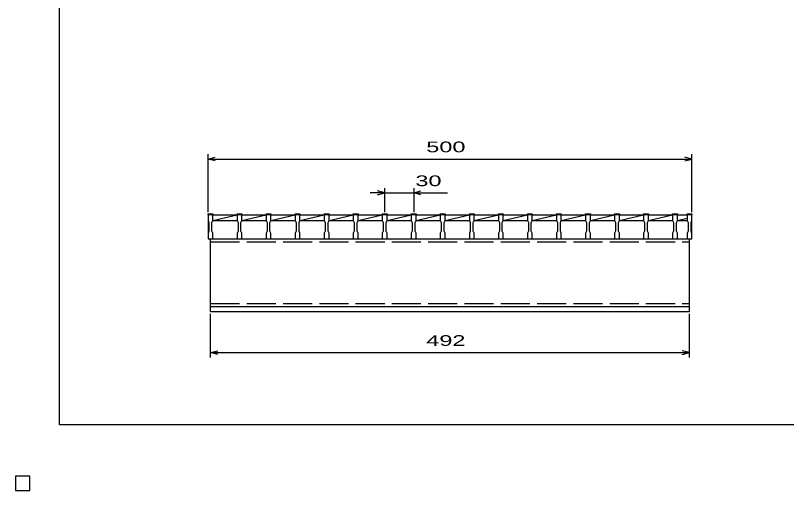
# Model space of a CAD drawing. Units: millimetres, scale not verified. Extents: x -910 to 866, y -641 to 527.
# Drawn here: x -910 to -113, y -641 to -150 of the extents above; entities that cross this region are included whole.
import ezdxf
from ezdxf.enums import TextEntityAlignment as Align

# ---------------------------------------------------------------- set-up
doc = ezdxf.new("R2010")
doc.units = ezdxf.units.MM
doc.header["$LTSCALE"] = 5
doc.linetypes.add('DASHED', pattern=[7.5, 6, -1.5])
for name, color, linetype, lineweight in [('0_2', 150, 'Continuous', 25), ('16', 3, 'Continuous', 25), ('22', 4, 'Continuous', 25), ('24', 2, 'Continuous', 25), ('32', 4, 'Continuous', 25)]:
    doc.layers.add(name, color=color, linetype=linetype, lineweight=lineweight)
doc.styles.add('ベクトル', font='')
doc.styles.get('ベクトル').set_extended_font_data('ベクトル')

msp = doc.modelspace()

# ---------------------------------------------------------------- linework, layer by layer
at = {"layer": '0_2'}
for p, q in [((-864.5, -573.25), (-864.5, 526.75)), ((865.5, -573.25), (-864.5, -573.25)), ((-895, -626.25), (-910, -626.25)), ((-910, -626.25), (-910, -641.25)), ((-895, -626.25), (-910, -626.25)), ((-910, -626.25), (-910, -641.25)), ((-895, -626.25), (-910, -626.25)), ((-910, -626.25), (-910, -641.25)), ((-895, -626.25), (-910, -626.25)), ((-910, -626.25), (-910, -641.25)), ((-895, -626.25), (-910, -626.25)), ((-910, -626.25), (-910, -641.25)), ((-895, -641.25), (-895, -626.25)), ((-895, -641.25), (-895, -626.25)), ((-895, -641.25), (-895, -626.25)), ((-895, -641.25), (-895, -626.25)), ((-895, -641.25), (-895, -626.25)), ((-910, -641.25), (-895, -641.25)), ((-910, -641.25), (-895, -641.25)), ((-910, -641.25), (-895, -641.25)), ((-910, -641.25), (-895, -641.25)), ((-910, -641.25), (-895, -641.25))]:
    msp.add_line(p, q, dxfattribs=at)
at = {"layer": '16'}
for p, q in [((-711, -356.25), (-711, -355.55)), ((-711, -355.55), (-706, -355.55)), ((-711, -356.25), (-711, -362.25)), ((-706, -356.25), (-711, -356.25)), ((-711, -356.25), (-711, -381.25)), ((-706, -355.55), (-706, -356.25)), ((-706, -362.25), (-706, -356.25)), ((-706, -356.25), (-681, -356.25)), ((-706, -362.25), (-681, -356.25)), ((-681, -356.25), (-681, -355.55)), ((-681, -355.55), (-676, -355.55)), ((-681, -356.25), (-681, -362.25)), ((-676, -356.25), (-681, -356.25)), ((-676, -355.55), (-676, -356.25)), ((-676, -362.25), (-676, -356.25)), ((-676, -356.25), (-651, -356.25)), ((-676, -362.25), (-651, -356.25)), ((-651, -356.25), (-651, -355.55)), ((-651, -355.55), (-646, -355.55)), ((-651, -356.25), (-651, -362.25)), ((-646, -356.25), (-651, -356.25)), ((-646, -355.55), (-646, -356.25)), ((-646, -362.25), (-646, -356.25)), ((-646, -356.25), (-621, -356.25)), ((-646, -362.25), (-621, -356.25)), ((-621, -356.25), (-621, -355.55)), ((-621, -355.55), (-616, -355.55)), ((-621, -356.25), (-621, -362.25)), ((-616, -356.25), (-621, -356.25)), ((-616, -355.55), (-616, -356.25)), ((-616, -362.25), (-616, -356.25)), ((-616, -356.25), (-591, -356.25)), ((-616, -362.25), (-591, -356.25)), ((-591, -356.25), (-591, -355.55)), ((-591, -355.55), (-586, -355.55)), ((-591, -356.25), (-591, -362.25)), ((-586, -356.25), (-591, -356.25)), ((-586, -355.55), (-586, -356.25)), ((-586, -362.25), (-586, -356.25)), ((-586, -356.25), (-561, -356.25)), ((-586, -362.25), (-561, -356.25)), ((-561, -356.25), (-561, -355.55)), ((-561, -355.55), (-556, -355.55)), ((-561, -356.25), (-561, -362.25)), ((-556, -356.25), (-561, -356.25)), ((-556, -355.55), (-556, -356.25)), ((-556, -362.25), (-556, -356.25)), ((-556, -356.25), (-531, -356.25)), ((-556, -362.25), (-531, -356.25)), ((-531, -356.25), (-531, -355.55)), ((-531, -355.55), (-526, -355.55)), ((-531, -356.25), (-531, -362.25)), ((-526, -356.25), (-531, -356.25)), ((-526, -355.55), (-526, -356.25)), ((-526, -362.25), (-526, -356.25)), ((-526, -356.25), (-501, -356.25)), ((-526, -362.25), (-501, -356.25)), ((-501, -356.25), (-501, -355.55)), ((-501, -355.55), (-496, -355.55)), ((-501, -356.25), (-501, -362.25)), ((-496, -356.25), (-501, -356.25)), ((-496, -355.55), (-496, -356.25)), ((-496, -362.25), (-496, -356.25)), ((-496, -356.25), (-471, -356.25)), ((-496, -362.25), (-471, -356.25)), ((-471, -356.25), (-471, -355.55)), ((-471, -355.55), (-466, -355.55)), ((-471, -356.25), (-471, -362.25)), ((-466, -356.25), (-471, -356.25)), ((-466, -355.55), (-466, -356.25)), ((-466, -362.25), (-466, -356.25)), ((-466, -356.25), (-441, -356.25)), ((-466, -362.25), (-441, -356.25)), ((-441, -356.25), (-441, -355.55)), ((-441, -355.55), (-436, -355.55)), ((-441, -356.25), (-441, -362.25)), ((-436, -356.25), (-441, -356.25)), ((-436, -355.55), (-436, -356.25)), ((-436, -362.25), (-436, -356.25)), ((-436, -356.25), (-411, -356.25)), ((-436, -362.25), (-411, -356.25)), ((-411, -356.25), (-411, -355.55)), ((-411, -355.55), (-406, -355.55)), ((-411, -356.25), (-411, -362.25)), ((-406, -356.25), (-411, -356.25)), ((-406, -355.55), (-406, -356.25)), ((-406, -362.25), (-406, -356.25)), ((-406, -356.25), (-381, -356.25)), ((-406, -362.25), (-381, -356.25)), ((-381, -356.25), (-381, -355.55)), ((-381, -355.55), (-376, -355.55)), ((-381, -356.25), (-381, -362.25)), ((-376, -356.25), (-381, -356.25)), ((-376, -355.55), (-376, -356.25)), ((-376, -362.25), (-376, -356.25)), ((-376, -356.25), (-351, -356.25)), ((-376, -362.25), (-351, -356.25)), ((-351, -356.25), (-351, -355.55)), ((-351, -355.55), (-346, -355.55)), ((-351, -356.25), (-351, -362.25)), ((-346, -356.25), (-351, -356.25)), ((-346, -355.55), (-346, -356.25)), ((-346, -362.25), (-346, -356.25)), ((-346, -356.25), (-321, -356.25)), ((-346, -362.25), (-321, -356.25)), ((-321, -356.25), (-321, -355.55)), ((-321, -355.55), (-316, -355.55)), ((-321, -356.25), (-321, -362.25)), ((-316, -356.25), (-321, -356.25)), ((-316, -355.55), (-316, -356.25)), ((-316, -362.25), (-316, -356.25)), ((-316, -356.25), (-291, -356.25)), ((-316, -362.25), (-291, -356.25)), ((-291, -356.25), (-291, -355.55)), ((-291, -355.55), (-286, -355.55)), ((-291, -356.25), (-291, -362.25)), ((-286, -356.25), (-291, -356.25)), ((-286, -355.55), (-286, -356.25)), ((-286, -362.25), (-286, -356.25)), ((-286, -356.25), (-261, -356.25)), ((-286, -362.25), (-261, -356.25)), ((-261, -356.25), (-261, -355.55)), ((-261, -355.55), (-256, -355.55)), ((-261, -356.25), (-261, -362.25)), ((-256, -356.25), (-261, -356.25)), ((-256, -355.55), (-256, -356.25)), ((-256, -362.25), (-256, -356.25)), ((-256, -356.25), (-231, -356.25)), ((-256, -362.25), (-231, -356.25)), ((-231, -356.25), (-231, -355.55)), ((-231, -355.55), (-226, -355.55)), ((-231, -356.25), (-231, -362.25)), ((-226, -356.25), (-231, -356.25)), ((-226, -355.55), (-226, -356.25)), ((-226, -362.25), (-226, -356.25)), ((-226, -356.25), (-216, -356.25)), ((-216, -356.25), (-216, -355.55)), ((-216, -355.55), (-211, -355.55)), ((-216, -356.25), (-216, -362.25)), ((-211, -356.25), (-216, -356.25)), ((-211, -355.55), (-211, -356.25)), ((-211, -362.25), (-211, -356.25)), ((-211, -381.25), (-211, -356.25)), ((-711, -362.25), (-710, -364.25)), ((-710, -364.25), (-710, -373.25)), ((-707, -364.25), (-706, -362.25)), ((-707, -373.25), (-707, -364.25)), ((-706, -362.25), (-681, -362.25)), ((-681, -362.25), (-680, -364.25)), ((-680, -364.25), (-680, -373.25)), ((-677, -364.25), (-676, -362.25)), ((-677, -373.25), (-677, -364.25)), ((-676, -362.25), (-651, -362.25)), ((-651, -362.25), (-650, -364.25)), ((-650, -364.25), (-650, -373.25)), ((-647, -364.25), (-646, -362.25)), ((-647, -373.25), (-647, -364.25)), ((-646, -362.25), (-621, -362.25)), ((-621, -362.25), (-620, -364.25)), ((-620, -364.25), (-620, -373.25)), ((-617, -364.25), (-616, -362.25)), ((-617, -373.25), (-617, -364.25)), ((-616, -362.25), (-591, -362.25)), ((-591, -362.25), (-590, -364.25)), ((-590, -364.25), (-590, -373.25)), ((-587, -364.25), (-586, -362.25)), ((-587, -373.25), (-587, -364.25)), ((-586, -362.25), (-561, -362.25)), ((-561, -362.25), (-560, -364.25)), ((-560, -364.25), (-560, -373.25)), ((-557, -364.25), (-556, -362.25)), ((-557, -373.25), (-557, -364.25)), ((-556, -362.25), (-531, -362.25)), ((-531, -362.25), (-530, -364.25)), ((-530, -364.25), (-530, -373.25)), ((-527, -364.25), (-526, -362.25)), ((-527, -373.25), (-527, -364.25)), ((-526, -362.25), (-501, -362.25)), ((-501, -362.25), (-500, -364.25)), ((-500, -364.25), (-500, -373.25)), ((-497, -364.25), (-496, -362.25)), ((-497, -373.25), (-497, -364.25)), ((-496, -362.25), (-471, -362.25)), ((-471, -362.25), (-470, -364.25)), ((-470, -364.25), (-470, -373.25)), ((-467, -364.25), (-466, -362.25)), ((-467, -373.25), (-467, -364.25)), ((-466, -362.25), (-441, -362.25)), ((-441, -362.25), (-440, -364.25)), ((-440, -364.25), (-440, -373.25)), ((-437, -364.25), (-436, -362.25)), ((-437, -373.25), (-437, -364.25)), ((-436, -362.25), (-411, -362.25)), ((-411, -362.25), (-410, -364.25)), ((-410, -364.25), (-410, -373.25)), ((-407, -364.25), (-406, -362.25)), ((-407, -373.25), (-407, -364.25)), ((-406, -362.25), (-381, -362.25)), ((-381, -362.25), (-380, -364.25)), ((-380, -364.25), (-380, -373.25)), ((-377, -364.25), (-376, -362.25)), ((-377, -373.25), (-377, -364.25)), ((-376, -362.25), (-351, -362.25)), ((-351, -362.25), (-350, -364.25)), ((-350, -364.25), (-350, -373.25)), ((-347, -364.25), (-346, -362.25)), ((-347, -373.25), (-347, -364.25)), ((-346, -362.25), (-321, -362.25)), ((-321, -362.25), (-320, -364.25)), ((-320, -364.25), (-320, -373.25)), ((-317, -364.25), (-316, -362.25)), ((-317, -373.25), (-317, -364.25)), ((-316, -362.25), (-291, -362.25)), ((-291, -362.25), (-290, -364.25)), ((-290, -364.25), (-290, -373.25)), ((-287, -364.25), (-286, -362.25)), ((-287, -373.25), (-287, -364.25)), ((-286, -362.25), (-261, -362.25)), ((-261, -362.25), (-260, -364.25)), ((-260, -364.25), (-260, -373.25)), ((-257, -364.25), (-256, -362.25)), ((-257, -373.25), (-257, -364.25)), ((-256, -362.25), (-231, -362.25)), ((-231, -362.25), (-230, -364.25)), ((-230, -364.25), (-230, -373.25)), ((-227, -364.25), (-226, -362.25)), ((-227, -373.25), (-227, -364.25)), ((-226, -362.25), (-216, -359.85)), ((-226, -362.25), (-216, -362.25)), ((-216, -362.25), (-215, -364.25)), ((-215, -364.25), (-215, -373.25)), ((-212, -364.25), (-211, -362.25)), ((-212, -373.25), (-212, -364.25)), ((-710, -373.25), (-711, -375.25)), ((-706, -375.25), (-707, -373.25)), ((-680, -373.25), (-681, -375.25)), ((-676, -375.25), (-677, -373.25)), ((-650, -373.25), (-651, -375.25)), ((-646, -375.25), (-647, -373.25)), ((-620, -373.25), (-621, -375.25)), ((-616, -375.25), (-617, -373.25)), ((-590, -373.25), (-591, -375.25)), ((-586, -375.25), (-587, -373.25)), ((-560, -373.25), (-561, -375.25)), ((-556, -375.25), (-557, -373.25)), ((-530, -373.25), (-531, -375.25)), ((-526, -375.25), (-527, -373.25)), ((-500, -373.25), (-501, -375.25)), ((-496, -375.25), (-497, -373.25)), ((-470, -373.25), (-471, -375.25)), ((-466, -375.25), (-467, -373.25)), ((-440, -373.25), (-441, -375.25)), ((-436, -375.25), (-437, -373.25)), ((-410, -373.25), (-411, -375.25)), ((-406, -375.25), (-407, -373.25)), ((-380, -373.25), (-381, -375.25)), ((-376, -375.25), (-377, -373.25)), ((-350, -373.25), (-351, -375.25)), ((-346, -375.25), (-347, -373.25)), ((-320, -373.25), (-321, -375.25)), ((-316, -375.25), (-317, -373.25)), ((-290, -373.25), (-291, -375.25)), ((-286, -375.25), (-287, -373.25)), ((-260, -373.25), (-261, -375.25)), ((-256, -375.25), (-257, -373.25)), ((-230, -373.25), (-231, -375.25)), ((-226, -375.25), (-227, -373.25)), ((-215, -373.25), (-216, -375.25)), ((-211, -375.25), (-212, -373.25)), ((-711, -375.25), (-711, -381.25)), ((-711, -381.25), (-706, -381.25)), ((-708.5, -381.25), (-213.5, -381.25)), ((-708.5, -451.25), (-708.5, -381.25)), ((-706, -381.25), (-706, -375.25)), ((-706, -381.25), (-681, -381.25)), ((-681, -375.25), (-681, -381.25)), ((-681, -381.25), (-676, -381.25)), ((-676, -381.25), (-676, -375.25)), ((-676, -381.25), (-651, -381.25)), ((-651, -375.25), (-651, -381.25)), ((-651, -381.25), (-646, -381.25)), ((-646, -381.25), (-646, -375.25)), ((-646, -381.25), (-621, -381.25)), ((-621, -375.25), (-621, -381.25)), ((-621, -381.25), (-616, -381.25)), ((-616, -381.25), (-616, -375.25)), ((-616, -381.25), (-591, -381.25)), ((-591, -375.25), (-591, -381.25)), ((-591, -381.25), (-586, -381.25)), ((-586, -381.25), (-586, -375.25)), ((-586, -381.25), (-561, -381.25)), ((-561, -375.25), (-561, -381.25)), ((-561, -381.25), (-556, -381.25)), ((-556, -381.25), (-556, -375.25)), ((-556, -381.25), (-531, -381.25)), ((-531, -375.25), (-531, -381.25)), ((-531, -381.25), (-526, -381.25)), ((-526, -381.25), (-526, -375.25)), ((-526, -381.25), (-501, -381.25)), ((-501, -375.25), (-501, -381.25)), ((-501, -381.25), (-496, -381.25)), ((-496, -381.25), (-496, -375.25)), ((-496, -381.25), (-471, -381.25)), ((-471, -375.25), (-471, -381.25)), ((-471, -381.25), (-466, -381.25)), ((-466, -381.25), (-466, -375.25)), ((-466, -381.25), (-441, -381.25)), ((-441, -375.25), (-441, -381.25)), ((-441, -381.25), (-436, -381.25)), ((-436, -381.25), (-436, -375.25)), ((-436, -381.25), (-411, -381.25)), ((-411, -375.25), (-411, -381.25)), ((-411, -381.25), (-406, -381.25)), ((-406, -381.25), (-406, -375.25)), ((-406, -381.25), (-381, -381.25)), ((-381, -375.25), (-381, -381.25)), ((-381, -381.25), (-376, -381.25)), ((-376, -381.25), (-376, -375.25)), ((-376, -381.25), (-351, -381.25)), ((-351, -375.25), (-351, -381.25)), ((-351, -381.25), (-346, -381.25)), ((-346, -381.25), (-346, -375.25)), ((-346, -381.25), (-321, -381.25)), ((-321, -375.25), (-321, -381.25)), ((-321, -381.25), (-316, -381.25)), ((-316, -381.25), (-316, -375.25)), ((-316, -381.25), (-291, -381.25)), ((-291, -375.25), (-291, -381.25)), ((-291, -381.25), (-286, -381.25)), ((-286, -381.25), (-286, -375.25)), ((-286, -381.25), (-261, -381.25)), ((-261, -375.25), (-261, -381.25)), ((-261, -381.25), (-256, -381.25)), ((-256, -381.25), (-256, -375.25)), ((-256, -381.25), (-223.5, -381.25)), ((-231, -375.25), (-231, -381.25)), ((-226, -381.25), (-226, -375.25)), ((-223.5, -381.25), (-218.5, -381.25)), ((-218.5, -381.25), (-216, -381.25)), ((-216, -375.25), (-216, -381.25)), ((-216, -381.25), (-211, -381.25)), ((-213.5, -451.25), (-213.5, -381.25)), ((-211, -381.25), (-211, -375.25)), ((-708.5, -451.25), (-213.5, -451.25)), ((-708.5, -456.25), (-708.5, -451.25)), ((-708.5, -451.25), (-213.5, -451.25)), ((-213.5, -456.25), (-213.5, -451.25)), ((-708.5, -456.25), (-213.5, -456.25)), ((-895, -626.25), (-910, -626.25)), ((-910, -626.25), (-910, -641.25)), ((-895, -626.25), (-910, -626.25)), ((-910, -626.25), (-910, -641.25)), ((-895, -626.25), (-910, -626.25)), ((-910, -626.25), (-910, -641.25)), ((-895, -626.25), (-910, -626.25)), ((-910, -626.25), (-910, -641.25)), ((-895, -626.25), (-910, -626.25)), ((-910, -626.25), (-910, -641.25)), ((-895, -641.25), (-895, -626.25)), ((-895, -641.25), (-895, -626.25)), ((-895, -641.25), (-895, -626.25)), ((-895, -641.25), (-895, -626.25)), ((-895, -641.25), (-895, -626.25)), ((-910, -641.25), (-895, -641.25)), ((-910, -641.25), (-895, -641.25)), ((-910, -641.25), (-895, -641.25)), ((-910, -641.25), (-895, -641.25)), ((-910, -641.25), (-895, -641.25))]:
    msp.add_line(p, q, dxfattribs=at)
at = {"layer": '16', "linetype": 'DASHED'}
for p, q in [((-708.5, -384.45), (-213.5, -384.45)), ((-708.5, -448.05), (-213.5, -448.05))]:
    msp.add_line(p, q, dxfattribs=at)
at = {"layer": '22'}
for p, q in [((-711, -353.75), (-711, -293.75)), ((-211, -353.75), (-211, -293.75)), ((-711, -298.75), (-703.5, -296.75)), ((-703.5, -300.75), (-711, -298.75)), ((-711, -298.75), (-211, -298.75)), ((-211, -298.75), (-218.5, -296.75)), ((-218.5, -300.75), (-211, -298.75)), ((-528.5, -333.75), (-543.5, -333.75)), ((-528.5, -333.75), (-536, -331.75)), ((-536, -335.75), (-528.5, -333.75)), ((-528.5, -353.75), (-528.5, -328.75)), ((-528.5, -333.75), (-498.5, -333.75)), ((-498.5, -328.75), (-498.5, -353.75)), ((-498.5, -333.75), (-491, -331.75)), ((-491, -335.75), (-498.5, -333.75)), ((-498.5, -333.75), (-463.5, -333.75)), ((-708.5, -503.75), (-708.5, -458.75)), ((-213.5, -503.75), (-213.5, -458.75)), ((-708.5, -498.75), (-701, -496.75)), ((-701, -500.75), (-708.5, -498.75)), ((-708.5, -498.75), (-213.5, -498.75)), ((-213.5, -498.75), (-221, -496.75)), ((-221, -500.75), (-213.5, -498.75))]:
    msp.add_line(p, q, dxfattribs=at)
at = {"layer": '22', "color": 2}
for p, q in [((-895, -626.25), (-910, -626.25)), ((-910, -626.25), (-910, -641.25)), ((-895, -626.25), (-910, -626.25)), ((-910, -626.25), (-910, -641.25)), ((-895, -626.25), (-910, -626.25)), ((-910, -626.25), (-910, -641.25)), ((-895, -641.25), (-895, -626.25)), ((-895, -641.25), (-895, -626.25)), ((-895, -641.25), (-895, -626.25)), ((-910, -641.25), (-895, -641.25)), ((-910, -641.25), (-895, -641.25)), ((-910, -641.25), (-895, -641.25))]:
    msp.add_line(p, q, dxfattribs=at)
at = {"layer": '24', "color": 4}
for p, q in [((-895, -626.25), (-910, -626.25)), ((-910, -626.25), (-910, -641.25)), ((-895, -626.25), (-910, -626.25)), ((-910, -626.25), (-910, -641.25)), ((-895, -626.25), (-910, -626.25)), ((-910, -626.25), (-910, -641.25)), ((-895, -641.25), (-895, -626.25)), ((-895, -641.25), (-895, -626.25)), ((-895, -641.25), (-895, -626.25)), ((-910, -641.25), (-895, -641.25)), ((-910, -641.25), (-895, -641.25)), ((-910, -641.25), (-895, -641.25))]:
    msp.add_line(p, q, dxfattribs=at)
at = {"layer": '32'}
for p, q in [((-895, -626.25), (-910, -626.25)), ((-910, -626.25), (-910, -641.25)), ((-895, -626.25), (-910, -626.25)), ((-910, -626.25), (-910, -641.25)), ((-895, -626.25), (-910, -626.25)), ((-910, -626.25), (-910, -641.25)), ((-895, -626.25), (-910, -626.25)), ((-910, -626.25), (-910, -641.25)), ((-895, -626.25), (-910, -626.25)), ((-910, -626.25), (-910, -641.25)), ((-895, -641.25), (-895, -626.25)), ((-895, -641.25), (-895, -626.25)), ((-895, -641.25), (-895, -626.25)), ((-895, -641.25), (-895, -626.25)), ((-895, -641.25), (-895, -626.25)), ((-910, -641.25), (-895, -641.25)), ((-910, -641.25), (-895, -641.25)), ((-910, -641.25), (-895, -641.25)), ((-910, -641.25), (-895, -641.25)), ((-910, -641.25), (-895, -641.25))]:
    msp.add_line(p, q, dxfattribs=at)

# ---------------------------------------------------------------- texts
at = {"layer": '22', "color": 2, "style": 'ベクトル', "width": 1.65}
for s, p in [(' 500 ', (-492.25, -286.25)), (' 30 ', (-503.5, -321.25)), (' 492 ', (-492.25, -486.25))]:
    msp.add_text(s, height=11, dxfattribs=at).set_placement(p, align=Align.MIDDLE_LEFT)

doc.saveas('drawing.dxf')
